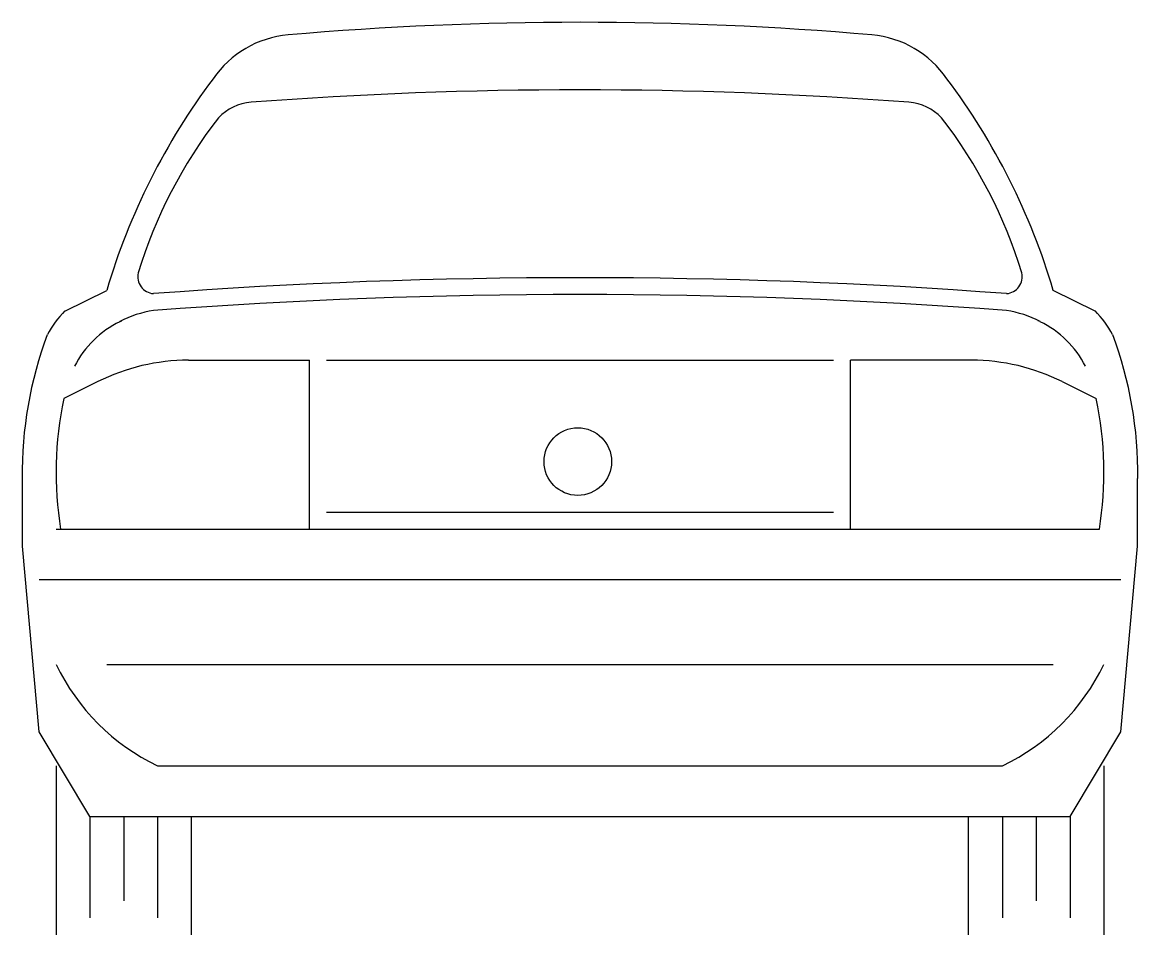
# Model space of a CAD drawing. Extents: x 0 to 1.68, y 0 to 1.37.
import ezdxf

# ---------------------------------------------------------------- set-up
doc = ezdxf.new("R2010")
doc.units = 0
doc.layers.get('0').update_dxf_attribs({"linetype": 'CONTINUOUS'})
doc.layers.add('CAR_DTL', color=7, linetype='CONTINUOUS')

msp = doc.modelspace()

# ---------------------------------------------------------------- linework, layer by layer
at = {"color": 0, "linetype": 'BYBLOCK'}
for p, q in [((0.064, 0.9376), (0.127, 0.9686)), ((1.6124, 0.9376), (1.5494, 0.9686)), ((0.1465, 0.9216), (0.1494, 0.923)), ((1.5299, 0.9216), (1.527, 0.923)), ((0.2498, 0.8636), (0.4318, 0.8636)), ((0.4318, 0.6096), (0.4318, 0.8636)), ((1.4266, 0.8636), (1.2446, 0.8636)), ((1.2446, 0.6096), (1.2446, 0.8636)), ((0.1134, 0.8314), (0.0623, 0.8059)), ((1.563, 0.8314), (1.6141, 0.8059)), ((0, 0.5842), (0, 0.6858)), ((1.6764, 0.5842), (1.6764, 0.6858)), ((0.0508, 0.6096), (1.6189, 0.6096)), ((0.0254, 0.3048), (0, 0.5842)), ((1.651, 0.3048), (1.6764, 0.5842)), ((0.127, 0.4064), (1.5494, 0.4064)), ((0.1016, 0.1778), (0.0254, 0.3048)), ((1.5748, 0.1778), (1.651, 0.3048)), ((0.0508, 0.254), (0.0508, 0)), ((0.2032, 0.254), (1.4732, 0.254)), ((1.6256, 0.254), (1.6256, 0)), ((0.1016, 0.1778), (1.5748, 0.1778)), ((0.254, 0), (0.254, 0.1778)), ((1.4224, 0), (1.4224, 0.1778))]:
    msp.add_line(p, q, dxfattribs=at)
msp.add_circle((0.8349, 0.7112), 0.0508, dxfattribs=at)
for centre, radius, start, end in [((0.8382, -3.7211), 5.0927, 85.058, 94.942), ((0.4126, 1.2008), 0.1524, 94.942, 145.6713), ((1.2638, 1.2008), 0.1524, 34.3287, 85.058), ((1.082, 0.6883), 0.9953, 143.0366, 163.6427), ((0.5944, 0.6883), 0.9953, 16.3573, 36.9634), ((0.8382, -5.2955), 6.5655, 85.68071, 94.31929), ((0.3499, 1.1754), 0.0762, 94.6486, 136.4352), ((1.3265, 1.1754), 0.0762, 43.5648, 85.3514), ((0.8646, 0.7855), 0.7215, 142.177, 163.126), ((0.8118, 0.7855), 0.7215, 16.874, 37.823), ((0.1989, 0.9891), 0.0254, 166.7412, 265.7231), ((1.4775, 0.9891), 0.0254, 274.2769, 13.2588), ((0.8382, -7.6102), 8.5979, 85.72306, 94.27694), ((0.8382, -7.6356), 8.5979, 85.72306, 94.27694), ((0.1718, 0.8299), 0.1524, 135, 151.7453), ((0.2212, 0.7812), 0.159, 98.7429, 118.0058), ((1.4552, 0.7812), 0.159, 61.9942, 81.2571), ((1.5046, 0.8299), 0.1524, 28.2547, 45), ((0.2138, 0.7848), 0.1524, 116.1954, 152.8045), ((1.4626, 0.7848), 0.1524, 27.1955, 63.8046), ((0.5899, 0.6947), 0.59, 159.4295, 180.864), ((1.0865, 0.6947), 0.59, 359.136, 20.5705), ((0.2498, 0.5588), 0.3048, 90, 116.5651), ((1.4266, 0.5588), 0.3048, 63.4349, 90), ((0.5899, 0.6947), 0.5392, 168.1023, 189.0805), ((1.0865, 0.6947), 0.5392, 350.9195, 11.8977), ((0.3429, 0.5461), 0.3238, 205.56, 244.44), ((1.3335, 0.5461), 0.3238, 295.56, 334.44)]:
    msp.add_arc(centre, radius, start, end, dxfattribs=at)
at = {"layer": 'CAR_DTL'}
for p, q in [((0.4572, 0.8636), (1.2192, 0.8636)), ((0.4572, 0.635), (1.2192, 0.635)), ((1.651, 0.5334), (0.0254, 0.5334)), ((0.1016, 0.1778), (0.1016, 0.0254)), ((0.1524, 0.1778), (0.1524, 0.0508)), ((0.2032, 0.1778), (0.2032, 0.0254)), ((1.4732, 0.1778), (1.4732, 0.0254)), ((1.524, 0.1778), (1.524, 0.0508)), ((1.5748, 0.1778), (1.5748, 0.0254))]:
    msp.add_line(p, q, dxfattribs=at)

doc.saveas('drawing.dxf')
